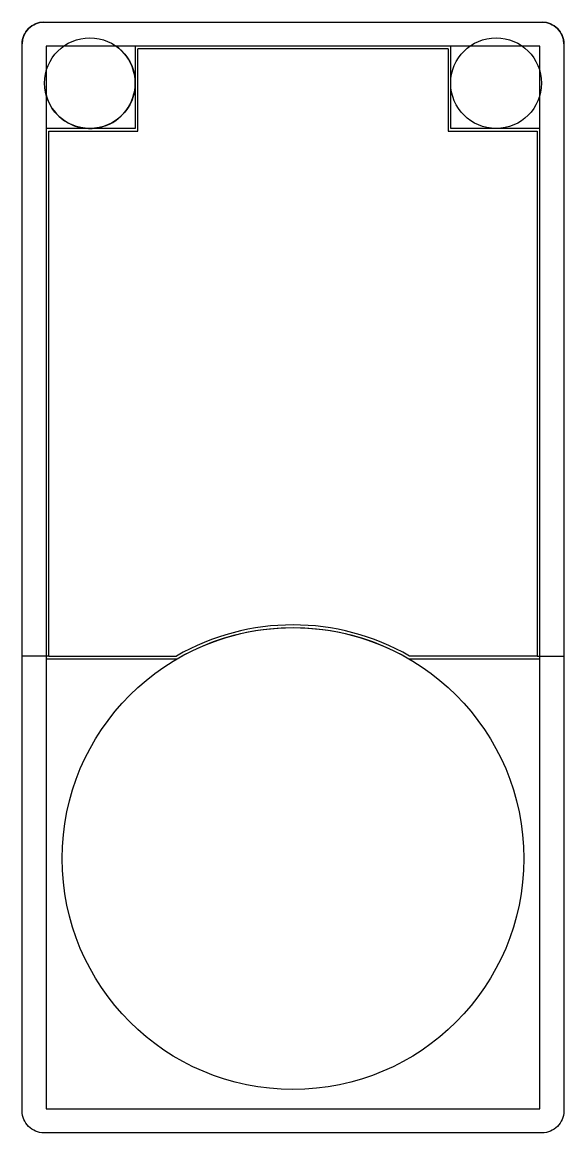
# Model space of a CAD drawing. Header units: millimetres. Extents: x -10 to 10, y -20.5 to 20.5.
import ezdxf

# ---------------------------------------------------------------- set-up
doc = ezdxf.new("R2010")
doc.units = ezdxf.units.MM
doc.layers.get('0').update_dxf_attribs({"linetype": 'CONTINUOUS'})

msp = doc.modelspace()

# ---------------------------------------------------------------- linework, layer by layer
for p, q in [((-9.2, 20.5), (9.2, 20.5)), ((-10, -2.9), (-10, 19.7)), ((10, 19.7), (10, -2.9)), ((5.725, 19.52), (-5.725, 19.52)), ((-5.725, 16.475), (-5.725, 19.52)), ((5.725, 19.52), (5.725, 16.475)), ((-9.02, 16.475), (-5.725, 16.475)), ((-9.02, -2.9), (-9.02, 16.475)), ((5.725, 16.475), (9.02, 16.475)), ((9.02, 16.475), (9.02, -2.9)), ((-9.02, -2.9), (-10, -2.9)), ((-9.02, -2.9), (-4.303, -2.9)), ((9.02, -2.9), (4.303, -2.9)), ((9.02, -2.9), (10, -2.9))]:
    msp.add_line(p, q)
for points in [[(-10, -19.7), (-10, 19.7, -0.414214), (-9.2, 20.5), (9.2, 20.5, -0.414214), (10, 19.7), (10, -19.7, -0.414214), (9.2, -20.5), (-9.2, -20.5, -0.414214)], [(-5.825, 16.575), (-9.12, 16.575), (-9.12, -3), (-4.276, -3, -0.268937), (4.276, -3), (9.12, -3), (9.12, 16.575), (5.825, 16.575), (5.825, 19.62), (-5.825, 19.62)]]:
    msp.add_lwpolyline(points, format="xyb", close=True)
msp.add_lwpolyline([(-9.12, 19.62), (-9.12, -19.62), (9.12, -19.62), (9.12, 19.62)], close=True)
for centre, radius in [((-7.5, 18.25), 1.675), ((7.5, 18.25), 1.675), ((0, -10.375), 8.525)]:
    msp.add_circle(centre, radius)
for centre, radius, start, end in [((-9.2, 19.7), 0.8, 90, 180), ((9.2, 19.7), 0.8, 0, 90), ((-7.5, 18.25), 1.675, -165.2766, 54.8762), ((0, -10.375), 8.625, 60.0736, 119.9264)]:
    msp.add_arc(centre, radius, start, end)

doc.saveas('drawing.dxf')
